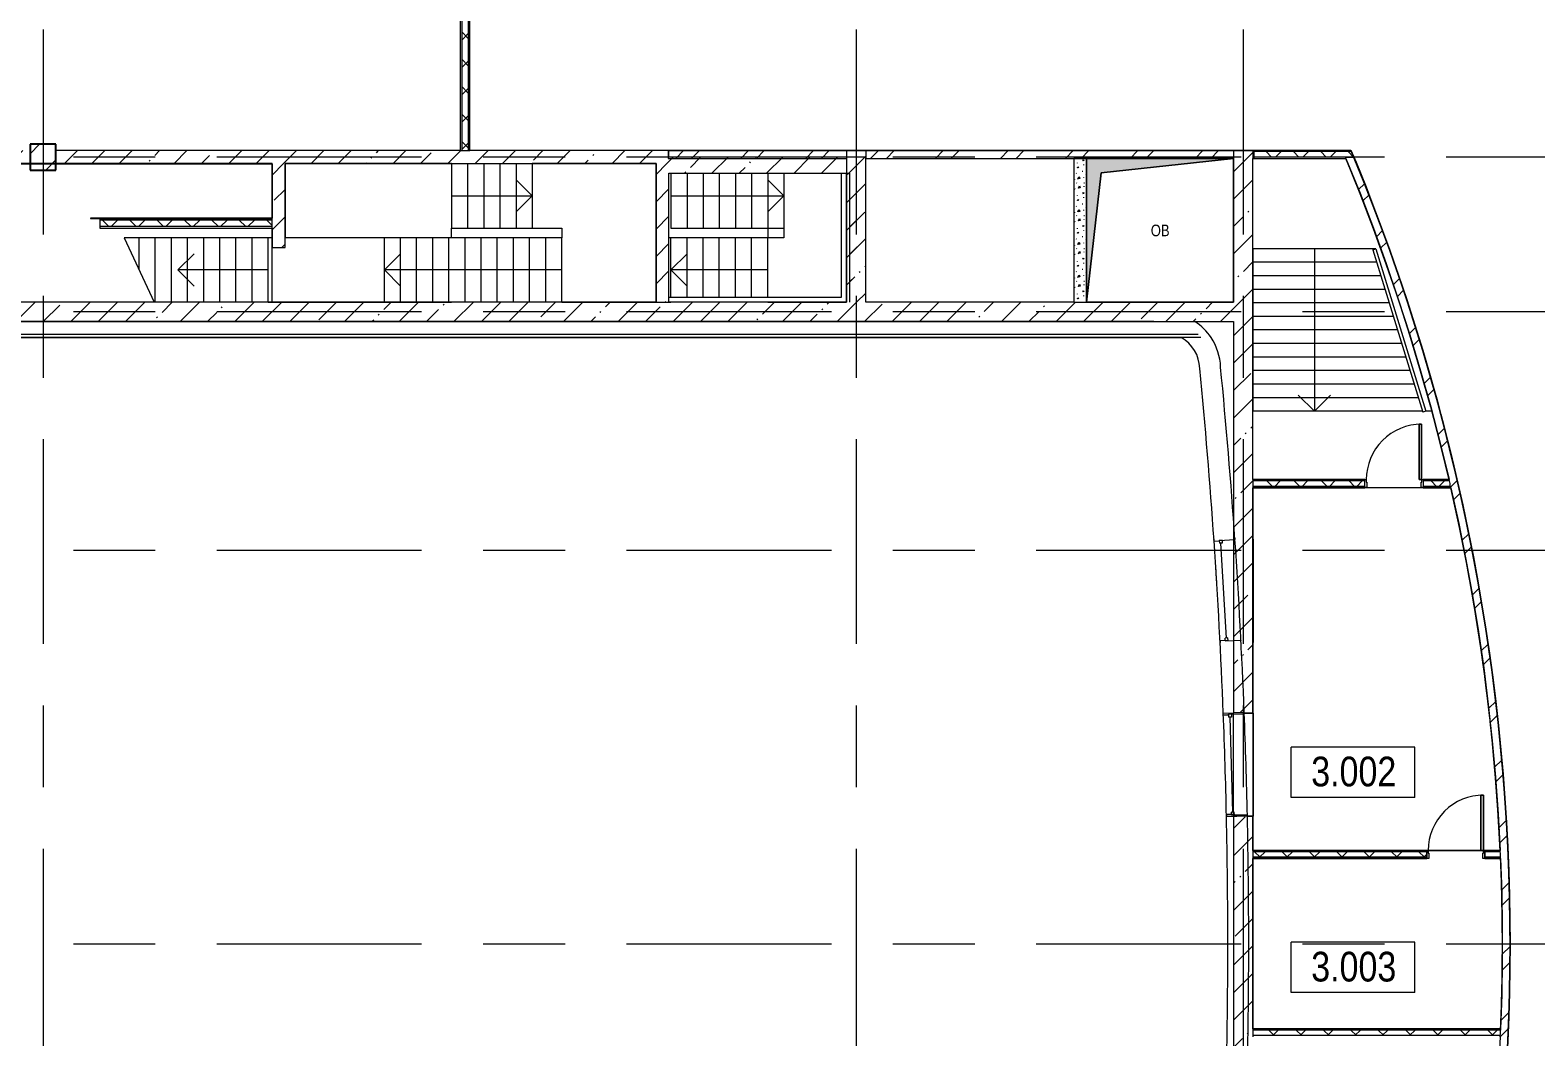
# Model space of a CAD drawing. Header units: millimetres. Extents: x 92932 to 275892, y -43515 to 30371.
# Drawn here: x 110132 to 133466, y -5123 to 10486 of the extents above; entities that cross this region are included whole.
import ezdxf

# ---------------------------------------------------------------- set-up
doc = ezdxf.new("R2010")
doc.units = ezdxf.units.MM
doc.linetypes.add('Осевые', pattern=[6350, 1270, -952.5, 3175, -952.5])
for name, color, linetype, lineweight in [('Двери', 7, 'Continuous', 9), ('Каркас_Импост', 7, 'Continuous', 9), ('Колонны', 7, 'Continuous', 9), ('Колонны-1', 7, 'Continuous', 25), ('Контуры', 7, 'Continuous', 9), ('Линии подступенков-1', 7, 'Continuous', 9), ('Линии свеса', 7, 'Continuous', 9), ('Марки вырезов', 7, 'Continuous', 9), ('Марки помещений', 7, 'Continuous', 9), ('Обобщенные модели', 7, 'Continuous', 9), ('Общие ребра', 7, 'Continuous', 9), ('Ограждение', 7, 'Continuous', 9), ('Окна', 7, 'Continuous', 9), ('Оси-1', 7, 'Осевые', 9), ('Остекление', 7, 'Continuous', 9), ('Панель', 7, 'Continuous', 9), ('Перекрытия', 7, 'Continuous', 9), ('Поручни', 7, 'Continuous', 9), ('Стены', 7, 'Continuous', 9), ('Стены-1', 7, 'Continuous', 18), ('Стрелки вверх', 7, 'Continuous', 9), ('Типовые аннотации', 7, 'Continuous', 9), ('Черная _1 сплошная', 7, 'Continuous', 9), ('Штриховка разреза-1', 7, 'Continuous', 9), ('Элементы узлов', 7, 'Continuous', 9), ('Элементы узлов-1', 7, 'Continuous', 5)]:
    doc.layers.add(name, color=color, linetype=linetype, lineweight=lineweight)
doc.layers.add('Обобщенные модели-2', color=7, linetype='Continuous', lineweight=9, true_color=0xffbc79)
doc.styles.add('Arial', font='Arial.ttf', dxfattribs={"width": 0.8, "height": 180})
doc.styles.add('Arial Narrow_1', font='Arial Narrow.ttf', dxfattribs={"height": 460})
pattern_1 = [(45, (0, 0), (-424.264, 424.264), [600, -100, 20, -100]), (45, (0, 424), (-424.264, 424.264), [])]
pattern_2 = [(45, (0, 0), (-502.8943, 502.8943), []), (45, (0, 762), (-502.8943, 502.8943), [])]
pattern_3 = [(45, (0, 0), (-212.13203, 212.13203), []), (135, (0, 0), (-212.13203, -212.13203), [])]

# ---------------------------------------------------------------- blocks, each defined once
blk = doc.blocks.new('Дверь - Однопольная - ДВ4__21х9-6240632-План 3-го этажа на отм_ _2_700')
at = {"layer": 'Двери'}
for p, q in [((-429, -63), (-389, -63)), ((-429, -921), (-429, -63)), ((-389, -63), (-389, -921)), ((-389, -921), (-429, -921))]:
    blk.add_line(p, q, dxfattribs=at)
blk.add_arc((-429, -63), 858, 270, 0, dxfattribs=at)
at = {"layer": 'Каркас_Импост'}
for p, q in [((-450, 62), (-420, 62)), ((-450, -63), (-450, 62)), ((-420, 62), (-420, -23)), ((420, 62), (450, 62)), ((420, -23), (420, 62)), ((450, 62), (450, -63)), ((-430, -63), (-450, -63)), ((-430, -23), (-430, -63)), ((-420, -23), (-430, -23)), ((430, -23), (420, -23)), ((430, -63), (430, -23)), ((450, -63), (430, -63))]:
    blk.add_line(p, q, dxfattribs=at)
at = {"layer": 'Панель'}
for p, q in [((-389, -63), (-429, -63)), ((-429, -63), (-429, -921)), ((-389, -921), (-389, -63)), ((-429, -921), (-389, -921))]:
    blk.add_line(p, q, dxfattribs=at)
blk = doc.blocks.new('Ограждение - Ограждение-2467982-План 3-го этажа на отм_ _2_700')
at = {"layer": 'Поручни'}
for p, q in [((130938, 7082), (130986, 7097)), ((130938, 7082), (131713, 4562)), ((130986, 7097), (131761, 4577)), ((131761, 4577), (131713, 4562))]:
    blk.add_line(p, q, dxfattribs=at)
blk = doc.blocks.new('Колонна 89 - Колонна 40-55-4749747-План 3-го этажа на отм_ _2_700')
at = {"layer": 'Колонны'}
h = blk.add_hatch(dxfattribs=at)
h.set_pattern_fill('FP_17', color=256, style=0, pattern_type=2)
h.set_pattern_definition([(45, (-32400, 15200), (-493.914, 493.914), []), (45, (-31906.1, 15200), (-493.914, 493.914), [873.125, -174.625, 6.706, -167.919])])
h.paths.add_polyline_path([(77732, 23517), (78132, 23517), (78132, 23917), (77732, 23917)], flags=0)
at = {"layer": 'Колонны-1'}
for p, q in [((78132, 23917), (77732, 23917)), ((77732, 23917), (77732, 23517)), ((78132, 23517), (78132, 23917)), ((77732, 23517), (78132, 23517))]:
    blk.add_line(p, q, dxfattribs=at)
blk = doc.blocks.new('170_ОтверстиеПрямоугольноеВертикальное - 170_ОтверстиеПрямоугольноеВертикальное-5689178-План 3-го этажа на отм_ _2_700')
at = {"layer": 'Обобщенные модели'}
for p, q in [((-1139, -1115), (-1139, 1115)), ((-1139, 1115), (1139, 1115)), ((1139, 1115), (1139, -1115)), ((1139, -1115), (-1139, -1115))]:
    blk.add_line(p, q, dxfattribs=at)
blk = doc.blocks.new('Фрамуга - 1600 x 1000 мм-7175188-План 3-го этажа на отм_ _2_700')
at = {"layer": 'Каркас_Импост'}
for p, q in [((-806.35, 162), (-838.1, 162)), ((-819.05, 82.45), (-774.6, 82.45)), ((-819.05, 38), (-819.05, 82.45)), ((-819.05, 82.45), (-806.35, 82.45)), ((-819.05, 82.45), (-819.05, -162)), ((-819.05, 38), (-774.6, 38)), ((-806.35, 162), (-806.35, 82.45)), ((-774.6, 38), (-774.6, 82.45)), ((698.4, 38), (698.4, 82.45)), ((742.85, 82.45), (698.4, 82.45)), ((742.85, 38), (698.4, 38)), ((730.15, 162), (761.9, 162)), ((730.15, 82.45), (730.15, 162)), ((730.15, 82.45), (742.85, 82.45)), ((742.85, 38), (742.85, 82.45)), ((742.85, 82.45), (742.85, -162)), ((-838.1, -162), (-819.05, -162)), ((761.9, -162), (742.85, -162))]:
    blk.add_line(p, q, dxfattribs=at)
at = {"layer": 'Остекление'}
blk.add_line((-774.6, 60.225), (698.4, 60.225), dxfattribs=at)
blk = doc.blocks.new('Марка помещения_Р - Марка помещения-4575829-План 3-го этажа на отм_ _2_700')
at = {"layer": 'Марки помещений'}
for p, q in [((-4.79375, -1.95625), (-4.79375, 1.95625)), ((4.79375, 1.95625), (-4.79375, 1.95625)), ((4.79375, -1.95625), (4.79375, 1.95625)), ((4.79375, -1.95625), (-4.79375, -1.95625))]:
    blk.add_line(p, q, dxfattribs=at)

msp = doc.modelspace()

# ---------------------------------------------------------------- hatches: boundary and pattern name
at = {"layer": 'Штриховка разреза-1'}
h = msp.add_hatch(dxfattribs=at)
h.set_pattern_fill('FP_2', color=256, style=0, pattern_type=2)
h.set_pattern_definition(pattern_3)
h.paths.add_polyline_path([(116921.6, 8617.1), (116921.6, 11517.1), (116821.6, 11517.1), (116821.6, 8617.1)], flags=0)
h = msp.add_hatch(dxfattribs=at)
h.set_pattern_fill('FP_1', color=256, style=0, pattern_type=2)
h.set_pattern_definition(pattern_1)
h.paths.add_polyline_path([(110131.6, 8417.1), (110131.6, 8617.1), (108431.6, 8617.1), (108431.6, 8417.1)], flags=0)
h = msp.add_hatch(dxfattribs=at)
h.set_pattern_fill('FP_1', color=256, style=0, pattern_type=2)
h.set_pattern_definition(pattern_1)
h.paths.add_polyline_path([(113879.6, 8417.1), (120031.6, 8417.1), (120031.6, 8617.1), (110531.6, 8617.1), (110531.6, 8417.1), (112240.8, 8417.1)], flags=0)
h = msp.add_hatch(dxfattribs=at)
h.set_pattern_fill('FP_1', color=256, style=0, pattern_type=2)
h.set_pattern_definition(pattern_1)
h.paths.add_polyline_path([(114081.6, 7117.1), (114081.6, 8417.1), (113881.6, 8415.1), (113881.6, 7117.1)], flags=0)
h = msp.add_hatch(dxfattribs=at)
h.set_pattern_fill('FP_1', color=256, style=0, pattern_type=2)
h.set_pattern_definition(pattern_1)
h.paths.add_polyline_path([(119831.6, 6267.1), (120031.6, 6267.1), (120031.6, 8417.1), (119831.6, 8417.1), (119831.6, 6269.1)], flags=0)
h = msp.add_hatch(dxfattribs=at)
h.set_pattern_fill('FP_12', color=256, style=0, pattern_type=2)
h.set_pattern_definition(pattern_2)
h.paths.add_polyline_path([(128781.6, 8497.1), (128781.6, 8617.1), (123081.6, 8617.1), (123081.6, 8497.1), (126433.2, 8497.1)], flags=0)
h.paths.add_polyline_path([(120021.6, 8497.1), (122781.6, 8497.1), (122781.6, 8617.1), (120021.6, 8617.1)], flags=0)
h.paths.add_polyline_path([(129081.6, 8497.1), (129093, 8497.1), (129093, 8617.1), (129081.6, 8617.1)], flags=0)
h = msp.add_hatch(dxfattribs=at)
h.set_pattern_fill('FP_1', color=256, style=0, pattern_type=2)
h.set_pattern_definition(pattern_1)
h.paths.add_polyline_path([(122831.6, 8267.1), (122831.6, 8517.1), (120031.6, 8517.1), (120031.6, 8267.1)], flags=0)
h = msp.add_hatch(dxfattribs=at)
h.set_pattern_fill('FP_1', color=256, style=0, pattern_type=2)
h.set_pattern_definition(pattern_1)
h.paths.add_polyline_path([(122781.6, 6267.1), (123081.6, 6267.1), (123081.6, 8617.1), (122781.6, 8617.1), (122781.6, 6784.1)], flags=0)
h = msp.add_hatch(dxfattribs=at)
h.set_pattern_fill('FP_1', color=256, style=0, pattern_type=2)
h.set_pattern_definition(pattern_1)
h.paths.add_polyline_path([(123081.6, 6267.1), (123081.6, 8517.1), (122831.6, 8517.1), (122831.6, 6267.1)], flags=0)
h = msp.add_hatch(dxfattribs=at)
h.set_pattern_fill('FP_19', color=256, style=0, pattern_type=2)
h.set_pattern_definition([(315, (203.2, 20.32), (507.9997, 0), [7.184, -711.236]), (63.435, (279.4, 76.2), (-0.0009, 508.0002), [11.359, -1124.563]), (90, (121.9, 60.96), (-508, 508), [10.16, -497.84]), (315, (0, 127), (507.9997, 0), [7.184, -711.236]), (270, (330.2, 40.64), (508, -508), [6.706, -501.294]), (270, (213.36, 386.1), (508, -508), [6.706, -501.294]), (45, (284.48, 441.96), (0, 507.9997), [7.184, -711.236]), (90, (182.9, 182.9), (-508, 508), [6.706, -501.294]), (90, (121.9, 259.1), (-508, 508), [6.706, -501.294]), (270, (279.4, 238.76), (508, -508), [6.706, -501.294]), (45, (127, 426.72), (0, 507.9997), [7.184, -711.236]), (45, (20.32, 284.48), (0, 507.9997), [7.184, -711.236]), (270, (10.16, 492.76), (508, -508), [6.706, -501.294]), (315, (335.28, 406.4), (507.9997, 0), [7.184, -711.236]), (90, (477.5, 71.1), (-508, 508), [6.706, -501.294]), (315, (355.6, 137.16), (507.9997, 0), [7.184, -711.236]), (90, (477.5, 264.16), (-508, 508), [10.16, -497.84]), (90, (482.6, 436.9), (-508, 508), [6.706, -501.294]), (90, (375.9, 294.64), (-508, 508), [6.706, -501.294]), (315, (360.68, 497.84), (507.9997, 0), [7.184, -711.236]), (0, (477.5, 497.84), (508, 508), [6.706, -501.294]), (315, (91.44, 508), (507.9997, 0), [7.184, -711.236]), (270, (233.7, 132.1), (508, -508), [6.706, -501.294]), (0, (452.1, 172.7), (508, 508), [6.706, -501.294]), (56.31, (274.32, 5.08), (507.99879, 1016.00085), [18.316, -1813.304]), (315, (284.48, 20.32), (507.9997, 0), [14.368, -704.052]), (194.036, (294.64, 10.16), (-1524.00192, -507.99336), [20.945, -2073.593]), (60.255, (30.48, 45.72), (508.00199, 1015.99946), [40.956, -4054.671]), (293.199, (50.8, 81.28), (508.006508, -1015.996307), [38.688, -3830.124]), (180, (66.04, 45.7), (-508, -508), [35.56, -472.44]), (63.435, (20.32, 213.36), (-0.0009, 508.0002), [22.718, -1113.204]), (315, (30.48, 233.68), (507.9997, 0), [14.368, -704.052]), (206.565, (40.64, 223.52), (-508.00066, -508.0002), [22.718, -1113.204]), (66.801, (386.08, 50.8), (1016.01901, 2539.993042), [38.688, -3830.124]), (296.565, (401.32, 86.36), (508.0002, -508.00066), [34.078, -1101.845]), (189.462, (416.56, 55.88), (-2540.002556, -507.985985), [30.901, -3059.143]), (82.875, (203.2, 248.92), (-0.000517, 507.999884), [40.956, -4054.671]), (315, (208.28, 289.56), (507.9997, 0), [35.921, -682.5]), (206.565, (233.68, 264.16), (-508.00066, -508.0002), [34.078, -1101.845]), (71.565, (375.92, 223.52), (0.00014, 507.99998), [16.064, -1590.373]), (326.31, (381, 238.76), (1016.00085, -507.99879), [18.316, -1813.304]), (194.036, (396.24, 228.6), (-1524.00192, -507.99336), [20.945, -2073.593]), (60.255, (167.64, 472.44), (508.00199, 1015.99946), [40.956, -4054.671]), (288.435, (187.96, 508), (508.0012, -1015.99951), [32.129, -1574.308]), (189.462, (198.12, 477.52), (-2540.002556, -507.985985), [30.901, -3059.143]), (63.435, (40.64, 411.48), (-0.0009, 508.0002), [34.078, -1101.845]), (296.565, (55.88, 441.96), (508.0002, -508.00066), [34.078, -1101.845]), (180, (71.1, 411.5), (-508, -508), [30.48, -477.52]), (56.31, (106.68, 320.04), (507.99879, 1016.00085), [18.316, -1813.304]), (326.31, (116.84, 335.28), (1016.00085, -507.99879), [18.316, -1813.304]), (191.31, (132.08, 325.12), (-2031.99947, -508.00241), [25.903, -2564.399]), (63.435, (279.4, 365.76), (-0.0009, 508.0002), [22.718, -1113.204]), (326.31, (289.56, 386.08), (1016.00085, -507.99879), [18.316, -1813.304]), (201.801, (304.8, 375.92), (-1016.00392, -507.992605), [27.357, -2708.307]), (60.255, (391.16, 416.56), (508.00199, 1015.99946), [40.956, -4054.671]), (288.435, (411.48, 452.12), (508.0012, -1015.99951), [32.129, -1574.308]), (189.462, (421.64, 421.64), (-2540.002556, -507.985985), [30.901, -3059.143]), (56.31, (462.28, 330.2), (507.99879, 1016.00085), [18.316, -1813.304]), (315, (472.44, 345.44), (507.9997, 0), [14.368, -704.052]), (194.036, (482.6, 335.28), (-1524.00192, -507.99336), [20.945, -2073.593])])
h.paths.add_polyline_path([(126303.7, 6267.1), (126503.7, 6267.1), (126503.7, 8497.1), (126303.7, 8497.1), (126303.7, 6784.1)], flags=0)
h = msp.add_hatch(dxfattribs=at)
h.set_pattern_fill('FP_1', color=256, style=0, pattern_type=2)
h.set_pattern_definition(pattern_1)
h.paths.add_polyline_path([(128781.6, -15982.9), (129081.6, -15982.9), (129081.6, -9672.9), (128781.6, -9672.9), (128781.6, -15862.9)], flags=0)
h.paths.add_polyline_path([(129081.6, -8062.9), (129081.6, -7262.9), (128946.8, -7262.9), (128946.6, -7270.7), (128781.6, -7265.7), (128781.6, -8060.7), (128820.7, -8062.9)], flags=0)
h.paths.add_polyline_path([(128781.6, -5662.9), (129081.6, -5662.9), (129081.6, -4082.9), (128781.6, -4082.9)], flags=0)
h.paths.add_polyline_path([(128781.6, -3282.9), (129081.6, -3282.9), (129081.6, -1702.9), (128781.6, -1702.9), (128781.6, -1716.1)], flags=0)
h.paths.add_polyline_path([(129081.6, -102.9), (129081.6, 8617.1), (128781.6, 8617.1), (128781.6, -99.4), (128946.6, -94.4), (128946.8, -102.9)], flags=0)
h = msp.add_hatch(dxfattribs=at)
h.set_pattern_fill('FP_2', color=256, style=0, pattern_type=2)
h.set_pattern_definition(pattern_3)
h.paths.add_polyline_path([(130514.7, 8517.1), (130644.6, 8517.1), (130609.3, 8602.1), (129093, 8602.1), (129093, 8517.1), (129981.3, 8517.1)], flags=0)
h = msp.add_hatch(dxfattribs=at)
h.set_pattern_fill('FP_12', color=256, style=0, pattern_type=2)
h.set_pattern_definition(pattern_2)
h.paths.add_polyline_path([(130604.1, -15982.9), (130840.2, -15400.9), (131064.9, -14814.4), (131277.9, -14223.6), (131479.3, -13628.7), (131669, -13029.9), (131870.4, -12341.4), (132012.8, -11821.9), (132166.8, -11213), (132308.8, -10601.2), (132438.8, -9986.8), (132556.7, -9369.9), (132662.4, -8750.8), (132760.9, -8091.3), (132837.2, -7506.9), (132906.2, -6882.7), (132963, -6257.2), (133007.4, -5630.7), (133042.7, -4903.7), (133059.3, -4375.7), (133066.7, -3747.7), (133061.8, -3119.7), (133044.5, -2491.9), (133014.9, -1864.5), (132973, -1237.9), (132918.7, -612.2), (132852.2, 12.4), (132773.4, 635.4), (132682.3, 1256.9), (132579.1, 1876.4), (132455.3, 2534), (132336.1, 3108.7), (132196.5, 3721.1), (132044.9, 4330.5), (131881.4, 4936.9), (131705.9, 5540), (131518.7, 6139.5), (131302.2, 6784.1), (131109, 7326.8), (130886.7, 7914.2), (130644.6, 8517.1), (130514.7, 8517.1), (130523, 8497.1), (130740.8, 7957.6), (130948.7, 7414.3), (131174.9, 6784.1), (131334.5, 6316.6), (131512.3, 5762.6), (131679.9, 5205.5), (131837.3, 4645.4), (131984.4, 4082.6), (132150, 3392.1), (132271.5, 2836.8), (132383, 2279.5), (132484.5, 1720.2), (132576, 1159.2), (132657.5, 596.7), (132729, 32.8), (132790.3, -532.3), (132841.6, -1098.4), (132885.5, -1716.1), (132919.1, -2357.9), (132936.8, -2885.7), (132945.6, -3413.8), (132945.7, -3941.9), (132937.1, -4470), (132914.2, -5122.9), (132883.2, -5694), (132842, -6264.5), (132790.5, -6834.1), (132728.8, -7402.7), (132639.3, -8091.3), (132574.7, -8536.2), (132482.4, -9100.7), (132380, -9663.4), (132267.5, -10224.2), (132116, -10907.9), (131979.5, -11470.5), (131832.7, -12030.5), (131675.8, -12587.7), (131508.8, -13142), (131331.7, -13693.2), (131144.6, -14241), (130947.6, -14785.4), (130740.7, -15326), (130474.1, -15982.9)], flags=0)
h = msp.add_hatch(dxfattribs=at)
h.set_pattern_fill('FP_2', color=256, style=0, pattern_type=2)
h.set_pattern_definition(pattern_3)
h.paths.add_polyline_path([(112240.8, 7442.1), (113881.6, 7442.1), (113881.6, 7542.1), (111212.8, 7542.1), (111212.8, 7442.1)], flags=0)
h = msp.add_hatch(dxfattribs=at)
h.set_pattern_fill('FP_1', color=256, style=0, pattern_type=2)
h.set_pattern_definition(pattern_1)
h.paths.add_polyline_path([(128207.3, 5967.1), (128781.6, 5967.1), (128781.6, 6267.1), (106381.6, 6267.1), (106381.6, 5967.1), (128182.5, 5967.1)], flags=0)
h = msp.add_hatch(dxfattribs=at)
h.set_pattern_fill('FP_2', color=256, style=0, pattern_type=2)
h.set_pattern_definition(pattern_3)
h.paths.add_polyline_path([(132145.5, 3412.1), (132125.9, 3497.1), (131717.3, 3497.1), (131717.3, 3412.1), (131755.4, 3412.1)], flags=0)
h.paths.add_polyline_path([(129081.6, 3412.1), (130817.3, 3412.1), (130817.3, 3497.1), (129081.6, 3497.1)], flags=0)
h = msp.add_hatch(dxfattribs=at)
h.set_pattern_fill('FP_2', color=256, style=0, pattern_type=2)
h.set_pattern_definition(pattern_3)
h.paths.add_polyline_path([(131776.5, -2337.9), (131776.5, -2252.9), (129081.6, -2252.9), (129081.6, -2337.9), (131755.4, -2337.9)], flags=0)
h.paths.add_polyline_path([(132676.5, -2337.9), (132918.3, -2337.9), (132914.6, -2252.9), (132676.5, -2252.9)], flags=0)
h = msp.add_hatch(dxfattribs=at)
h.set_pattern_fill('FP_1', color=256, style=0, pattern_type=2)
h.set_pattern_definition(pattern_1)
h.paths.add_polyline_path([(128781.6, -4082.9), (129081.6, -4082.9), (129081.6, -3282.9), (128781.6, -3282.9), (128781.6, -3841.1)], flags=0)
h = msp.add_hatch(dxfattribs=at)
h.set_pattern_fill('FP_2', color=256, style=0, pattern_type=2)
h.set_pattern_definition(pattern_3)
h.paths.add_polyline_path([(131755.4, -5102.9), (132915.1, -5102.9), (132918.8, -5017.9), (129081.6, -5017.9), (129081.6, -5102.9), (129981.3, -5102.9)], flags=0)
at = {"layer": 'Элементы узлов-1'}
msp.add_hatch(color=256, dxfattribs=at).paths.add_polyline_path([(126503.7, 6267.1), (126729.1, 8271.7), (128781.6, 8497.1), (126503.7, 8497.1), (126503.7, 6784.1)], flags=0)

# ---------------------------------------------------------------- linework, layer by layer
at = {"layer": 'Контуры'}
for p, q in [((114081.6, 8417.1), (114081.6, 7267.1)), ((116661.6, 8417.1), (114081.6, 8417.1)), ((116661.6, 8417.1), (116661.6, 7417.1)), ((116661.6, 8417.1), (117911.6, 8417.1)), ((119831.6, 8417.1), (117911.6, 8417.1)), ((119831.6, 6267.1), (119831.6, 8417.1)), ((120061.6, 8267.1), (120061.6, 7417.1)), ((122781.6, 6267.1), (122781.6, 8267.1)), ((113821.6, 7267.1), (111588.5, 7267.1)), ((113881.6, 7267.1), (113821.6, 7267.1)), ((113821.6, 6267.1), (113821.6, 7267.1)), ((115621.6, 7267.1), (114081.6, 7267.1)), ((118371.6, 7267.1), (115621.6, 7267.1)), ((116661.6, 7267.1), (116661.6, 7417.1)), ((116661.6, 7417.1), (117911.6, 7417.1)), ((118371.6, 7267.1), (116661.6, 7267.1)), ((117911.6, 7417.1), (118371.6, 7417.1)), ((118371.6, 7417.1), (118371.6, 7267.1)), ((118371.6, 6267.1), (118371.6, 7267.1)), ((120061.6, 7267.1), (120031.6, 7267.1)), ((120061.6, 7417.1), (121811.6, 7417.1)), ((120061.6, 6344.1), (120061.6, 7267.1)), ((121561.6, 7267.1), (120061.6, 7267.1)), ((121811.6, 7267.1), (121561.6, 7267.1)), ((121561.6, 6344.1), (121561.6, 7267.1)), ((121811.6, 7417.1), (121811.6, 7267.1)), ((130986.6, 7097.1), (129081.6, 7097.1)), ((129081.6, 7097.1), (129081.6, 4577.1)), ((130986.6, 7097.1), (131761.6, 4577.1)), ((113821.6, 6267.1), (112054.8, 6267.1)), ((113821.6, 6267.1), (115621.6, 6267.1)), ((114081.6, 6267.1), (116661.6, 6267.1)), ((118371.6, 6267.1), (115621.6, 6267.1)), ((118661.6, 6267.1), (116661.6, 6267.1)), ((118371.6, 6267.1), (119831.6, 6267.1)), ((118661.6, 6267.1), (120061.6, 6267.1)), ((121561.6, 6267.1), (120061.6, 6267.1)), ((121561.6, 6267.1), (122781.6, 6267.1)), ((131708.9, 4577.1), (129081.6, 4577.1))]:
    msp.add_line(p, q, dxfattribs=at)
at = {"layer": 'Линии подступенков-1'}
for p, q in [((116661.6, 8417.1), (116661.6, 7417.1)), ((116911.6, 8417.1), (116911.6, 7417.1)), ((117161.6, 8417.1), (117161.6, 7417.1)), ((117411.6, 8417.1), (117411.6, 7417.1)), ((117661.6, 8417.1), (117661.6, 7417.1)), ((117911.6, 8417.1), (117911.6, 7417.1)), ((120061.6, 8267.1), (120061.6, 7417.1)), ((120311.6, 8267.1), (120311.6, 7417.1)), ((120561.6, 8267.1), (120561.6, 7417.1)), ((120811.6, 8267.1), (120811.6, 7417.1)), ((121061.6, 8267.1), (121061.6, 7417.1)), ((121311.6, 8267.1), (121311.6, 7417.1)), ((121561.6, 8267.1), (121561.6, 7417.1)), ((121811.6, 8267.1), (121811.6, 7417.1)), ((111821.6, 6767.1), (111821.6, 7267.1)), ((112071.6, 6267.1), (112071.6, 7267.1)), ((112321.6, 6267.1), (112321.6, 7267.1)), ((112571.6, 6267.1), (112571.6, 7267.1)), ((112821.6, 6267.1), (112821.6, 7267.1)), ((113071.6, 6267.1), (113071.6, 7267.1)), ((113321.6, 6267.1), (113321.6, 7267.1)), ((113571.6, 6267.1), (113571.6, 7267.1)), ((113821.6, 6267.1), (113821.6, 7267.1)), ((115621.6, 6267.1), (115621.6, 7267.1)), ((115871.6, 6267.1), (115871.6, 7267.1)), ((116121.6, 6267.1), (116121.6, 7267.1)), ((116371.6, 6267.1), (116371.6, 7267.1)), ((116621.6, 6267.1), (116621.6, 7267.1)), ((116871.6, 6267.1), (116871.6, 7267.1)), ((117121.6, 6267.1), (117121.6, 7267.1)), ((117371.6, 6267.1), (117371.6, 7267.1)), ((117621.6, 6267.1), (117621.6, 7267.1)), ((117871.6, 6267.1), (117871.6, 7267.1)), ((118121.6, 6267.1), (118121.6, 7267.1)), ((118371.6, 6267.1), (118371.6, 7267.1)), ((120061.6, 6344.1), (120061.6, 7267.1)), ((120311.6, 6344.1), (120311.6, 7267.1)), ((120561.6, 6344.1), (120561.6, 7267.1)), ((120811.6, 6344.1), (120811.6, 7267.1)), ((121061.6, 6344.1), (121061.6, 7267.1)), ((121311.6, 6344.1), (121311.6, 7267.1)), ((121561.6, 6344.1), (121561.6, 7267.1)), ((130986.6, 7097.1), (129081.6, 7097.1)), ((130998.5, 6887.1), (129081.6, 6887.1)), ((131063.1, 6677.1), (129081.6, 6677.1)), ((131127.6, 6467.1), (129081.6, 6467.1)), ((131192.2, 6257.1), (129081.6, 6257.1)), ((131256.8, 6047.1), (129081.6, 6047.1)), ((131321.4, 5837.1), (129081.6, 5837.1)), ((131386, 5627.1), (129081.6, 5627.1)), ((131450.6, 5417.1), (129081.6, 5417.1)), ((131515.1, 5207.1), (129081.6, 5207.1)), ((131579.7, 4997.1), (129081.6, 4997.1)), ((131644.3, 4787.1), (129081.6, 4787.1))]:
    msp.add_line(p, q, dxfattribs=at)
at = {"layer": 'Линии свеса'}
for p, q in [((116911.6, 8417.1), (116911.6, 7417.1)), ((117161.6, 8417.1), (117161.6, 7417.1)), ((117411.6, 8417.1), (117411.6, 7417.1)), ((117661.6, 8417.1), (117661.6, 7417.1)), ((120311.6, 8267.1), (120311.6, 7417.1)), ((120561.6, 8267.1), (120561.6, 7417.1)), ((120811.6, 8267.1), (120811.6, 7417.1)), ((121061.6, 8267.1), (121061.6, 7417.1)), ((121311.6, 8267.1), (121311.6, 7417.1)), ((121561.6, 8267.1), (121561.6, 7417.1)), ((111821.6, 6767.1), (111821.6, 7267.1)), ((112071.6, 6267.1), (112071.6, 7267.1)), ((112321.6, 6267.1), (112321.6, 7267.1)), ((112571.6, 6267.1), (112571.6, 7267.1)), ((112821.6, 6267.1), (112821.6, 7267.1)), ((113071.6, 6267.1), (113071.6, 7267.1)), ((113321.6, 6267.1), (113321.6, 7267.1)), ((113571.6, 6267.1), (113571.6, 7267.1)), ((115871.6, 6267.1), (115871.6, 7267.1)), ((116121.6, 6267.1), (116121.6, 7267.1)), ((116371.6, 6267.1), (116371.6, 7267.1)), ((116621.6, 6267.1), (116621.6, 7267.1)), ((116871.6, 6267.1), (116871.6, 7267.1)), ((117121.6, 6267.1), (117121.6, 7267.1)), ((117371.6, 6267.1), (117371.6, 7267.1)), ((117621.6, 6267.1), (117621.6, 7267.1)), ((117871.6, 6267.1), (117871.6, 7267.1)), ((118121.6, 6267.1), (118121.6, 7267.1)), ((120311.6, 6344.1), (120311.6, 7267.1)), ((120561.6, 6344.1), (120561.6, 7267.1)), ((120811.6, 6344.1), (120811.6, 7267.1)), ((121061.6, 6344.1), (121061.6, 7267.1)), ((121311.6, 6344.1), (121311.6, 7267.1)), ((130998.5, 6887.1), (129081.6, 6887.1)), ((131063.1, 6677.1), (129081.6, 6677.1)), ((131127.6, 6467.1), (129081.6, 6467.1)), ((131192.2, 6257.1), (129081.6, 6257.1)), ((131256.8, 6047.1), (129081.6, 6047.1)), ((131321.4, 5837.1), (129081.6, 5837.1)), ((131386, 5627.1), (129081.6, 5627.1)), ((131450.6, 5417.1), (129081.6, 5417.1)), ((131515.1, 5207.1), (129081.6, 5207.1)), ((131579.7, 4997.1), (129081.6, 4997.1)), ((131644.3, 4787.1), (129081.6, 4787.1))]:
    msp.add_line(p, q, dxfattribs=at)
at = {"layer": 'Марки вырезов'}
msp.add_line((111588.5, 7267.1), (112054.8, 6267.1), dxfattribs=at)
at = {"layer": 'Обобщенные модели-2'}
for p, q in [((128781.6, 8497.1), (126503.7, 8497.1)), ((126503.7, 8497.1), (126503.7, 6267.1)), ((128781.6, 6267.1), (128781.6, 8497.1)), ((126503.7, 6267.1), (128781.6, 6267.1))]:
    msp.add_line(p, q, dxfattribs=at)
at = {"layer": 'Общие ребра'}
for p, q in [((116821.6, 11517.1), (116821.6, 8617.1)), ((116921.6, 11517.1), (116921.6, 8617.1)), ((110531.6, 8417.1), (113879.6, 8417.1)), ((113879.6, 8417.1), (110531.6, 8417.1)), ((113881.6, 8417.1), (113879.6, 8417.1)), ((113881.6, 8415.1), (113881.6, 8417.1)), ((114081.6, 8417.1), (119829.6, 8417.1)), ((116796.6, 8617.1), (116821.6, 8617.1)), ((116821.6, 8617.1), (116921.6, 8617.1)), ((116921.6, 8617.1), (116946.6, 8617.1)), ((119831.6, 8417.1), (119831.6, 6269.1)), ((122781.6, 8617.1), (120031.6, 8617.1)), ((120031.6, 8617.1), (122781.6, 8617.1)), ((122781.6, 8617.1), (122781.6, 8497.1)), ((123081.6, 8617.1), (123081.6, 8497.1)), ((128781.6, 8617.1), (123081.6, 8617.1)), ((123081.6, 8617.1), (128781.6, 8617.1)), ((128781.6, 8617.1), (128781.6, 8497.1)), ((129081.6, 8617.1), (129081.6, 8497.1)), ((129093, 8617.1), (129081.6, 8617.1)), ((129081.6, 8617.1), (129093, 8617.1)), ((130601, 8622.1), (129093, 8622.1)), ((129093, 8602.1), (129093, 8617.1)), ((129093, 8617.1), (129093, 8602.1)), ((129093, 8517.1), (129093, 8602.1)), ((130609.3, 8602.1), (129093, 8602.1)), ((129093, 8602.1), (129093, 8517.1)), ((129093, 8497.1), (129093, 8517.1)), ((130514.7, 8517.1), (129093, 8517.1)), ((129093, 8517.1), (129093, 8497.1)), ((129093, 8497.1), (130517.6, 8497.1)), ((130514.7, 8517.1), (130644.6, 8517.1)), ((130644.6, 8517.1), (130514.7, 8517.1)), ((113881.6, 7542.1), (111212.8, 7542.1)), ((113881.6, 7567.1), (113881.6, 7569.1)), ((113881.6, 7542.1), (113881.6, 7567.1)), ((113881.6, 7442.1), (113881.6, 7542.1)), ((113881.6, 7442.1), (111212.8, 7442.1)), ((113881.6, 7417.1), (113881.6, 7442.1)), ((111066.9, 6267.1), (108433.6, 6267.1)), ((113879.6, 6267.1), (111066.9, 6267.1)), ((113879.6, 6267.1), (113881.6, 6267.1)), ((126303.7, 6267.1), (126503.7, 6267.1)), ((127548.2, 5967.1), (108225.6, 5967.1)), ((127538.9, 5965.1), (108225.6, 5965.1)), ((108231.6, 5967.1), (128182.5, 5967.1)), ((127865.2, 5965.1), (127538.9, 5965.1)), ((128231.5, 5765.1), (108225.6, 5765.1)), ((128273.4, 5720.1), (108225.6, 5720.1)), ((129081.6, 3517.1), (129081.6, 3497.1)), ((130817.3, 3517.1), (129083.6, 3517.1)), ((132116.1, 3517.1), (131717.3, 3517.1)), ((132125.9, 3497.1), (132121.3, 3517.1)), ((130817.3, 3497.1), (129081.6, 3497.1)), ((129081.6, 3497.1), (129081.6, 3412.1)), ((130817.3, 3412.1), (129081.6, 3412.1)), ((129081.6, 3412.1), (129081.6, 3392.1)), ((129081.6, 3392.1), (130817.3, 3392.1)), ((130817.3, 3392.1), (129081.6, 3392.1)), ((129081.6, -102.9), (129081.6, 3390.1)), ((129081.6, 3390.1), (129081.6, -102.9)), ((132125.9, 3497.1), (131717.3, 3497.1)), ((132145.5, 3412.1), (131717.3, 3412.1)), ((131717.3, 3392.1), (132144.9, 3392.1)), ((132144.9, 3392.1), (131717.3, 3392.1)), ((132150, 3392.1), (132145.5, 3412.1)), ((129081.6, -2232.9), (129081.6, -1702.9)), ((129081.6, -1702.9), (129081.6, -2232.9)), ((129081.6, -2232.9), (129081.6, -2252.9)), ((131776.5, -2252.9), (129081.6, -2252.9)), ((129081.6, -2252.9), (129081.6, -2337.9)), ((131776.5, -2232.9), (129083.6, -2232.9)), ((132908.7, -2232.9), (132676.5, -2232.9)), ((132914.6, -2252.9), (132676.5, -2252.9)), ((132914.6, -2252.9), (132913.7, -2232.9)), ((131776.5, -2337.9), (129081.6, -2337.9)), ((129081.6, -2337.9), (129081.6, -2357.9)), ((129081.6, -2357.9), (131776.5, -2357.9)), ((132918.3, -2337.9), (132676.5, -2337.9)), ((132676.5, -2357.9), (132917.1, -2357.9)), ((132919.1, -2357.9), (132918.3, -2337.9)), ((129081.6, -4997.9), (129081.6, -5017.9)), ((132918.8, -5017.9), (129081.6, -5017.9)), ((129081.6, -5017.9), (129081.6, -5102.9)), ((132915.1, -5102.9), (129081.6, -5102.9)), ((129081.6, -5102.9), (129081.6, -5122.9)), ((132914.2, -5122.9), (132915.1, -5102.9)), ((132915.1, -5102.9), (132914.2, -5122.9)), ((132918.8, -5017.9), (132919.7, -4997.9)), ((132919.7, -4997.9), (132918.8, -5017.9))]:
    msp.add_line(p, q, dxfattribs=at)
at = {"layer": 'Общие ребра', "flags": 128}
for points in [[(130523, 8497.1), (130518.9, 8507.1), (130514.7, 8517.1)], [(132150, 3392.1), (132271.5, 2836.8), (132383, 2279.5), (132484.5, 1720.2), (132576, 1159.2), (132657.5, 596.7), (132729, 32.8), (132790.3, -532.3), (132841.6, -1098.4), (132882.7, -1665.3), (132913.7, -2232.9)], [(132919.1, -2357.9), (132936.8, -2885.7), (132945.6, -3413.8), (132945.7, -3941.9), (132937.1, -4470), (132919.7, -4997.9)], [(132914.2, -5122.9), (132883.2, -5694), (132842, -6264.5), (132790.5, -6834.1), (132728.8, -7402.7), (132656.8, -7970.2), (132574.7, -8536.2), (132482.4, -9100.7), (132380, -9663.4), (132267.5, -10224.2), (132144.9, -10782.9)]]:
    msp.add_lwpolyline(points, dxfattribs=at)
at = {"layer": 'Общие ребра'}
for centre, radius, start, end in [((101124.8, -3684.1), 31822, 12.8852, 13.04225), ((101124.8, -3684.1), 31822, 2.6139, 12.84827), ((101124.8, -3684.1), 31822, 2.42466, 2.57785), ((101124.8, -3684.1), 31822, 357.44468, 357.59787), ((101135.9, -3684.6), 31810.8, 357.44463, 357.59787)]:
    msp.add_arc(centre, radius, start, end, dxfattribs=at)
at = {"layer": 'Оси-1'}
for p, q in [((110331.6, 25417.1), (110331.6, -41737.8)), ((122931.6, 25417.1), (122931.6, -41737.8)), ((128931.6, 25417.1), (128931.6, -41737.8)), ((150171.6, 8517.1), (92932.1, 8517.1)), ((150171.6, 6117.1), (92932.1, 6117.1)), ((150171.6, 2417.1), (92932.1, 2417.1)), ((150171.6, -3682.9), (92932.1, -3682.9))]:
    msp.add_line(p, q, dxfattribs=at)
at = {"layer": 'Перекрытия'}
for p, q in [((131708.9, 4577.1), (129081.6, 4577.1)), ((131850, 4577.1), (131761.2, 4577.1)), ((130306.8, 3392.1), (129081.6, 3392.1)), ((129081.6, 3392.1), (129081.6, -2232.9)), ((132150, 3392.1), (130306.8, 3392.1)), ((129081.6, -2232.9), (132913.7, -2232.9)), ((132676.5, -2232.9), (131776.5, -2232.9)), ((131776.5, -2232.9), (131776.5, -2357.9)), ((132676.5, -2357.9), (132676.5, -2232.9)), ((131776.5, -2357.9), (129081.6, -2357.9)), ((129081.6, -2357.9), (129081.6, -4997.9)), ((132919.1, -2357.9), (132676.5, -2357.9)), ((129081.6, -4997.9), (132919.7, -4997.9))]:
    msp.add_line(p, q, dxfattribs=at)
for start, end in [(11.76464, 12.84826), (10.6801, 11.40784), (9.59427, 10.25555), (8.50642, 9.14439), (7.41521, 8.04695), (6.31777, 6.95575), (5.20661, 5.8679), (4.05431, 4.78206), (2.6139, 3.69753), (1.43768, 2.38861), (0.48673, 1.43767), (359.53579, 0.48673), (358.58485, 359.53579), (357.63391, 358.58485)]:
    msp.add_arc((101124.8, -3684.1), 31822, start, end, dxfattribs=at)
at = {"layer": 'Стены'}
for p, q in [((122781.6, 8617.1), (123081.6, 8617.1)), ((128781.6, 8617.1), (129081.6, 8617.1)), ((122704.6, 6344.1), (122704.6, 8267.1)), ((122781.6, 8267.1), (122781.6, 6344.1)), ((120033.6, 6344.1), (122704.6, 6344.1)), ((122781.6, 6344.1), (122781.6, 6267.1)), ((122781.6, 6267.1), (120033.6, 6267.1)), ((129083.6, 2592.1), (129081.6, 2592.1)), ((129083.6, 2592.1), (129083.6, 992.1)), ((129083.6, 992.1), (129081.6, 992.1)), ((128622.7, -104.2), (128946.6, -94.4)), ((128622.7, -104.2), (128946.6, -94.4)), ((128946.6, -94.4), (128781.6, -99.4)), ((128781.6, -1700.1), (128781.6, -99.4)), ((128946.8, -102.9), (128946.6, -94.4)), ((129081.6, -102.9), (128946.8, -102.9)), ((129083.6, -102.9), (129081.6, -102.9)), ((129083.6, -102.9), (129083.6, -1702.9)), ((128995.1, -1693.6), (128671.2, -1703.5)), ((128671.2, -1703.5), (128995.1, -1693.6)), ((128995.3, -1702.9), (129081.6, -1702.9)), ((129083.6, -1702.9), (129081.6, -1702.9))]:
    msp.add_line(p, q, dxfattribs=at)
for centre, radius, start, end in [((127702.1, 5230.9), 555.1, 1.08365, 61.36165), ((127702.1, 5230.9), 879.1, 2.00824, 33.65605), ((37041.6, -3682.9), 91651, 2.23779, 5.58788), ((37041.6, -3682.9), 91975, 2.236028, 5.580845), ((37041.6, -3682.9), 91651, 3.516022, 3.689369), ((37041.6, -3682.9), 91651, 1.237535, 2.23779), ((37041.6, -3682.9), 91975, 1.239297, 2.230724), ((37041.6, -3682.9), 91651, 358.762864, 1.237535), ((37041.6, -3682.9), 91975, 358.761102, 1.239297)]:
    msp.add_arc(centre, radius, start, end, dxfattribs=at)
at = {"layer": 'Стены-1'}
for p, q in [((116796.6, 11517.1), (116796.6, 8617.1)), ((116946.6, 8617.1), (116946.6, 11517.1)), ((110531.6, 8417.1), (108431.6, 8417.1)), ((108433.6, 8415.1), (113881.6, 8415.1)), ((116796.6, 8617.1), (110531.6, 8617.1)), ((110531.6, 8617.1), (110531.6, 8417.1)), ((113881.6, 8417.1), (113879.6, 8417.1)), ((113879.6, 8417.1), (113879.6, 6267.1)), ((113881.6, 6267.1), (113881.6, 8417.1)), ((113881.6, 8415.1), (113881.6, 7569.1)), ((114081.6, 7117.1), (114081.6, 8415.1)), ((120031.6, 8617.1), (116946.6, 8617.1)), ((120031.6, 8617.1), (120021.6, 8617.1)), ((120021.6, 8617.1), (120021.6, 8497.1)), ((120021.6, 8497.1), (122781.6, 8497.1)), ((129093, 8622.1), (120031.6, 8622.1)), ((120031.6, 8622.1), (120031.6, 8617.1)), ((120031.6, 8517.1), (120031.6, 8617.1)), ((122831.6, 8517.1), (120031.6, 8517.1)), ((122781.6, 8497.1), (122781.6, 6267.1)), ((123081.6, 8517.1), (122831.6, 8517.1)), ((123081.6, 6267.1), (123081.6, 8517.1)), ((123081.6, 6267.1), (123081.6, 8497.1)), ((123081.6, 8497.1), (128781.6, 8497.1)), ((126303.7, 8497.1), (126303.7, 6267.1)), ((126503.7, 8497.1), (126303.7, 8497.1)), ((126503.7, 6267.1), (126503.7, 8497.1)), ((128781.6, 8497.1), (128781.6, 6267.1)), ((129081.6, 3517.1), (129081.6, 8497.1)), ((129081.6, 8497.1), (129093, 8497.1)), ((129093, 8622.1), (129093, 8617.1)), ((129093, 8617.1), (129093, 8622.1)), ((130517.6, 8497.1), (130523, 8497.1)), ((130523, 8497.1), (130517.6, 8497.1)), ((130606.4, 8622.1), (130603.2, 8622.1)), ((120031.6, 6267.1), (120031.6, 8267.1)), ((120031.6, 8267.1), (122831.6, 8267.1)), ((122831.6, 8267.1), (122831.6, 6267.1)), ((113879.6, 7569.1), (111066.9, 7569.1)), ((111066.9, 7569.1), (111066.9, 7567.1)), ((111066.9, 7567.1), (113881.6, 7567.1)), ((113881.6, 7567.1), (111212.8, 7567.1)), ((111212.8, 7567.1), (111212.8, 7417.1)), ((111212.8, 7417.1), (113881.6, 7417.1)), ((113881.6, 7415.1), (113881.6, 7117.1)), ((113881.6, 7117.1), (114081.6, 7117.1)), ((119831.6, 6267.1), (113881.6, 6267.1)), ((122781.6, 6267.1), (120031.6, 6267.1)), ((126303.7, 6267.1), (123081.6, 6267.1)), ((128781.6, 6267.1), (126503.7, 6267.1)), ((128182.5, 5967.1), (128781.6, 5967.1)), ((128781.6, 5967.1), (128781.6, -99.4)), ((108225.6, 5718.1), (127968.1, 5718.1)), ((129083.6, 3517.1), (129081.6, 3517.1)), ((130817.3, 3392.1), (130817.3, 3517.1)), ((131717.3, 3517.1), (131717.3, 3392.1)), ((132121.3, 3517.1), (132116.1, 3517.1)), ((132116.1, 3517.1), (132121.3, 3517.1)), ((129081.6, 3390.1), (129081.6, 3392.1)), ((129081.6, 3392.1), (129081.6, 3390.1)), ((129083.6, 3390.1), (130817.3, 3390.1)), ((129083.6, -102.9), (129083.6, 3390.1)), ((130817.3, 3390.1), (130817.3, 3392.1)), ((131717.3, 3392.1), (131717.3, 3390.1)), ((131717.3, 3390.1), (132145.4, 3390.1)), ((132144.9, 3392.1), (132150, 3392.1)), ((132150, 3392.1), (132144.9, 3392.1)), ((128781.6, -99.4), (128946.6, -94.4)), ((128946.6, -94.4), (128946.8, -102.9)), ((128946.8, -102.9), (129081.6, -102.9)), ((129081.6, -102.9), (129083.6, -102.9)), ((128781.6, -1702.9), (128781.6, -3282.9)), ((129081.6, -1702.9), (128781.6, -1702.9)), ((129083.6, -1702.9), (129081.6, -1702.9)), ((129083.6, -2230.9), (129083.6, -1702.9)), ((129083.6, -2232.9), (129081.6, -2232.9)), ((129081.6, -2232.9), (129083.6, -2232.9)), ((131776.5, -2357.9), (131776.5, -2232.9)), ((132676.5, -2232.9), (132676.5, -2357.9)), ((132913.7, -2232.9), (132908.7, -2232.9)), ((132908.7, -2232.9), (132913.7, -2232.9)), ((129081.6, -3282.9), (129081.6, -2357.9)), ((129081.6, -2359.9), (129081.6, -4997.9)), ((129083.6, -4995.9), (129083.6, -2359.9)), ((132917.1, -2357.9), (132919.1, -2357.9)), ((128781.6, -3282.9), (128781.6, -4082.9)), ((129081.6, -4082.9), (129081.6, -3282.9)), ((128781.6, -4082.9), (128781.6, -5662.9)), ((129081.6, -4997.9), (129081.6, -4082.9)), ((132919.7, -4997.9), (129081.6, -4997.9)), ((129081.6, -4997.9), (129083.6, -4997.9))]:
    msp.add_line(p, q, dxfattribs=at)
at = {"layer": 'Стены-1', "flags": 128}
for points in [[(130519.7, 8492.1), (130737.1, 7953.4), (130944.7, 7410.8), (131142.3, 6864.4), (131329.9, 6314.6), (131507.4, 5761.4), (131674.8, 5205.1), (131832, 4645.8), (131979, 4083.8), (132115.7, 3519.1)], [(130523, 8497.1), (130740.8, 7957.6), (130948.7, 7414.3), (131146.6, 6867.2), (131334.5, 6316.6), (131512.3, 5762.6), (131679.9, 5205.5), (131837.3, 4645.4), (131984.4, 4082.6), (132121.3, 3517.1)], [(130644.6, 8517.1), (130622.9, 8569.6), (130601, 8622.1)], [(130652.9, 8497.1), (130648.8, 8507.1), (130644.6, 8517.1)], [(132145.4, 3390.1), (132279.6, 2773.4), (132401.5, 2154.2), (132511.2, 1532.7), (132608.5, 909.1), (132693.4, 283.8), (132765.9, -343.2), (132825.9, -971.4), (132873.5, -1600.7), (132908.6, -2230.9)]]:
    msp.add_lwpolyline(points, dxfattribs=at)
at = {"layer": 'Стены-1'}
for centre, radius, start, end in [((101124.8, -3684.1), 31822, 13.07922, 22.50683), ((101124.8, -3684.1), 31942, 10.8292, 22.66043), ((101124.8, -3684.1), 31942, 337.35415, 22.41767), ((101124.8, -3684.1), 31947, 10.8292, 22.65669), ((127702.1, 5230.9), 879.1, 33.65605, 56.87058), ((101124.8, -3684.1), 31942, 349.17549, 10.8292), ((101124.8, -3684.1), 31947, 349.17549, 10.8292)]:
    msp.add_arc(centre, radius, start, end, dxfattribs=at)
at = {"layer": 'Стрелки вверх'}
for p, q in [((117911.6, 7917.1), (117661.6, 8167.1)), ((121811.6, 7917.1), (121561.6, 8167.1)), ((116661.6, 7917.1), (116911.6, 7917.1)), ((116911.6, 7917.1), (117161.6, 7917.1)), ((117161.6, 7917.1), (117411.6, 7917.1)), ((117411.6, 7917.1), (117661.6, 7917.1)), ((117661.6, 7917.1), (117911.6, 7917.1)), ((117911.6, 7917.1), (117661.6, 7667.1)), ((120061.6, 7917.1), (120311.6, 7917.1)), ((120311.6, 7917.1), (120561.6, 7917.1)), ((120561.6, 7917.1), (120811.6, 7917.1)), ((120811.6, 7917.1), (121061.6, 7917.1)), ((121061.6, 7917.1), (121311.6, 7917.1)), ((121311.6, 7917.1), (121561.6, 7917.1)), ((121561.6, 7917.1), (121811.6, 7917.1)), ((121811.6, 7917.1), (121561.6, 7667.1)), ((112421.6, 6767.1), (112671.6, 7017.1)), ((115621.6, 6767.1), (115871.6, 7017.1)), ((120061.6, 6767.1), (120311.6, 7017.1)), ((130034.1, 7097.1), (130034.1, 6887.1)), ((112571.6, 6767.1), (112421.6, 6767.1)), ((112421.6, 6767.1), (112671.6, 6517.1)), ((112821.6, 6767.1), (112571.6, 6767.1)), ((113071.6, 6767.1), (112821.6, 6767.1)), ((113321.6, 6767.1), (113071.6, 6767.1)), ((113571.6, 6767.1), (113321.6, 6767.1)), ((113821.6, 6767.1), (113571.6, 6767.1)), ((115871.6, 6767.1), (115621.6, 6767.1)), ((115621.6, 6767.1), (115871.6, 6517.1)), ((116121.6, 6767.1), (115871.6, 6767.1)), ((116371.6, 6767.1), (116121.6, 6767.1)), ((116621.6, 6767.1), (116371.6, 6767.1)), ((116871.6, 6767.1), (116621.6, 6767.1)), ((117121.6, 6767.1), (116871.6, 6767.1)), ((117371.6, 6767.1), (117121.6, 6767.1)), ((117621.6, 6767.1), (117371.6, 6767.1)), ((117871.6, 6767.1), (117621.6, 6767.1)), ((118121.6, 6767.1), (117871.6, 6767.1)), ((118371.6, 6767.1), (118121.6, 6767.1)), ((120311.6, 6767.1), (120061.6, 6767.1)), ((120061.6, 6767.1), (120311.6, 6517.1)), ((120561.6, 6767.1), (120311.6, 6767.1)), ((120811.6, 6767.1), (120561.6, 6767.1)), ((121061.6, 6767.1), (120811.6, 6767.1)), ((121311.6, 6767.1), (121061.6, 6767.1)), ((121561.6, 6767.1), (121311.6, 6767.1)), ((130034.1, 6887.1), (130034.1, 6677.1)), ((130034.1, 6677.1), (130034.1, 6467.1)), ((130034.1, 6467.1), (130034.1, 6257.1)), ((130034.1, 6257.1), (130034.1, 6047.1)), ((130034.1, 6047.1), (130034.1, 5837.1)), ((130034.1, 5837.1), (130034.1, 5627.1)), ((130034.1, 5627.1), (130034.1, 5417.1)), ((130034.1, 5417.1), (130034.1, 5207.1)), ((130034.1, 5207.1), (130034.1, 4997.1)), ((130034.1, 4997.1), (130034.1, 4787.1)), ((130034.1, 4577.1), (129784.1, 4827.1)), ((130034.1, 4577.1), (130284.1, 4827.1)), ((130034.1, 4787.1), (130034.1, 4577.1))]:
    msp.add_line(p, q, dxfattribs=at)
at = {"layer": 'Черная _1 сплошная'}
for p, q in [((120061.6, 7417.1), (121561.6, 7417.1)), ((121561.6, 7417.1), (121561.6, 7267.1))]:
    msp.add_line(p, q, dxfattribs=at)
at = {"layer": 'Элементы узлов'}
for p, q in [((128781.6, 8497.1), (126503.7, 8497.1)), ((126503.7, 8497.1), (126503.7, 6267.1)), ((128781.6, 8497.1), (126729.1, 8271.7)), ((126729.1, 8271.7), (128781.6, 8497.1)), ((128781.6, 6267.1), (128781.6, 8497.1)), ((126729.1, 8271.7), (126503.7, 6267.1)), ((126503.7, 6267.1), (126729.1, 8271.7)), ((126503.7, 6267.1), (128781.6, 6267.1))]:
    msp.add_line(p, q, dxfattribs=at)

# ---------------------------------------------------------------- block references
at = {"layer": 'Двери', "rotation": 180}
for p in [(131267.3, 3454.6), (132226.5, -2295.4)]:
    msp.add_blockref('Дверь - Однопольная - ДВ4__21х9-6240632-План 3-го этажа на отм_ _2_700', p, dxfattribs=at)
at = {"layer": 'Колонны'}
msp.add_blockref('Колонна 89 - Колонна 40-55-4749747-План 3-го этажа на отм_ _2_700', (32400, -15200), dxfattribs=at)
at = {"layer": 'Марки помещений', "xscale": 199.9999999999999, "yscale": 199.9999999999999, "zscale": 199.9999999999999}
for p in [(130632.5, -1020.4), (130632.5, -4045.2)]:
    msp.add_blockref('Марка помещения_Р - Марка помещения-4575829-План 3-го этажа на отм_ _2_700', p, dxfattribs=at)
at = {"layer": 'Обобщенные модели'}
msp.add_blockref('170_ОтверстиеПрямоугольноеВертикальное - 170_ОтверстиеПрямоугольноеВертикальное-5689178-План 3-го этажа на отм_ _2_700', (127642.7, 7382.1), dxfattribs=at)
at = {"layer": 'Ограждение'}
msp.add_blockref('Ограждение - Ограждение-2467982-План 3-го этажа на отм_ _2_700', (0, 0), dxfattribs=at)
at = {"layer": 'Окна'}
for p, rotation in [((128685, 1838.3), 93.42388630839018), ((128807.8, -860.8), 91.7376624533049)]:
    msp.add_blockref('Фрамуга - 1600 x 1000 мм-7175188-План 3-го этажа на отм_ _2_700', p, dxfattribs=dict(at, rotation=rotation))

# ---------------------------------------------------------------- texts
at = {"layer": 'Марки помещений', "char_height": 460, "width": 1587.341, "attachment_point": 1, "style": 'Arial Narrow_1'}
for s, insert in [('3.002', (129984.6, -778.5)), ('3.003', (129984.6, -3803.3))]:
    msp.add_mtext(s, dxfattribs=dict(at, insert=insert))
at = {"layer": 'Типовые аннотации', "insert": (127498.9, 7470.1), "char_height": 180, "width": 359.156, "attachment_point": 1, "style": 'Arial'}
msp.add_mtext('ОВ', dxfattribs=at)

doc.saveas('drawing.dxf')
